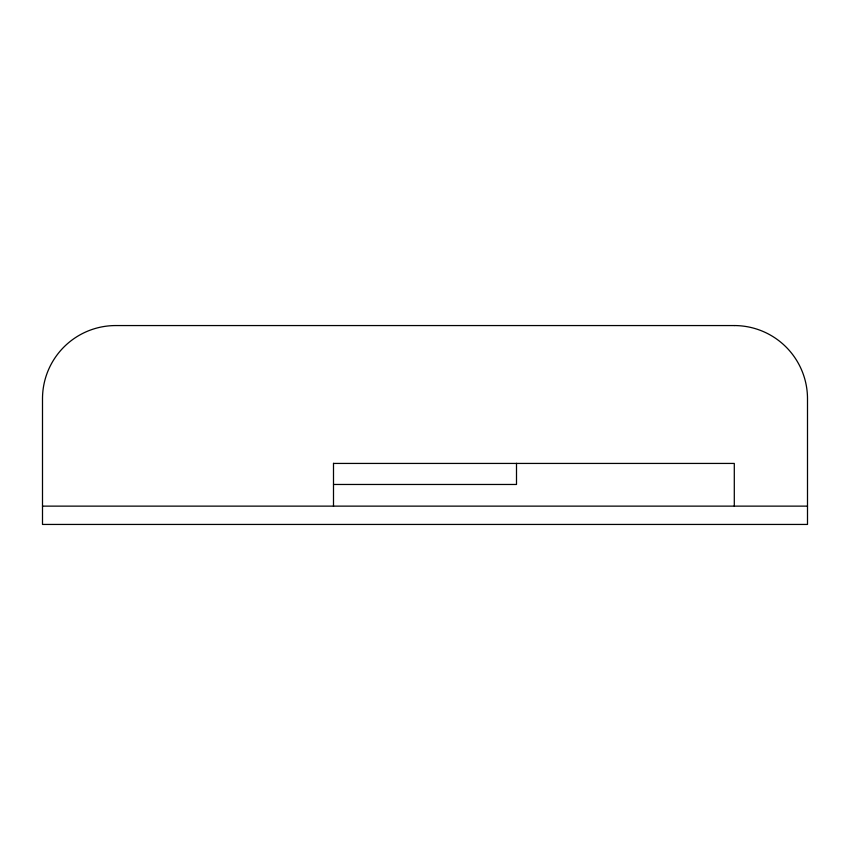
<?xml version="1.0" encoding="UTF-8"?>
<svg xmlns="http://www.w3.org/2000/svg" width="850" height="850" viewBox="0 0 850 850"><rect width="100%" height="100%" fill="white"/><g stroke="black" fill="none" stroke-linecap="round" stroke-linejoin="round"><path stroke-width="1.27" d="M333.498 463.431L734.294 463.431L734.294 506.132M333.498 484.468L516.503 484.468L516.503 463.303M42.5 506.132L807.5 506.132M333.498 463.303L333.498 506.388M734.294 325.561L115.706 325.561A73.206 73.206 0 0 0 42.5 398.767L42.5 524.439L807.5 524.439L807.5 398.767A73.206 73.206 0 0 0 734.294 325.561"/></g></svg>
